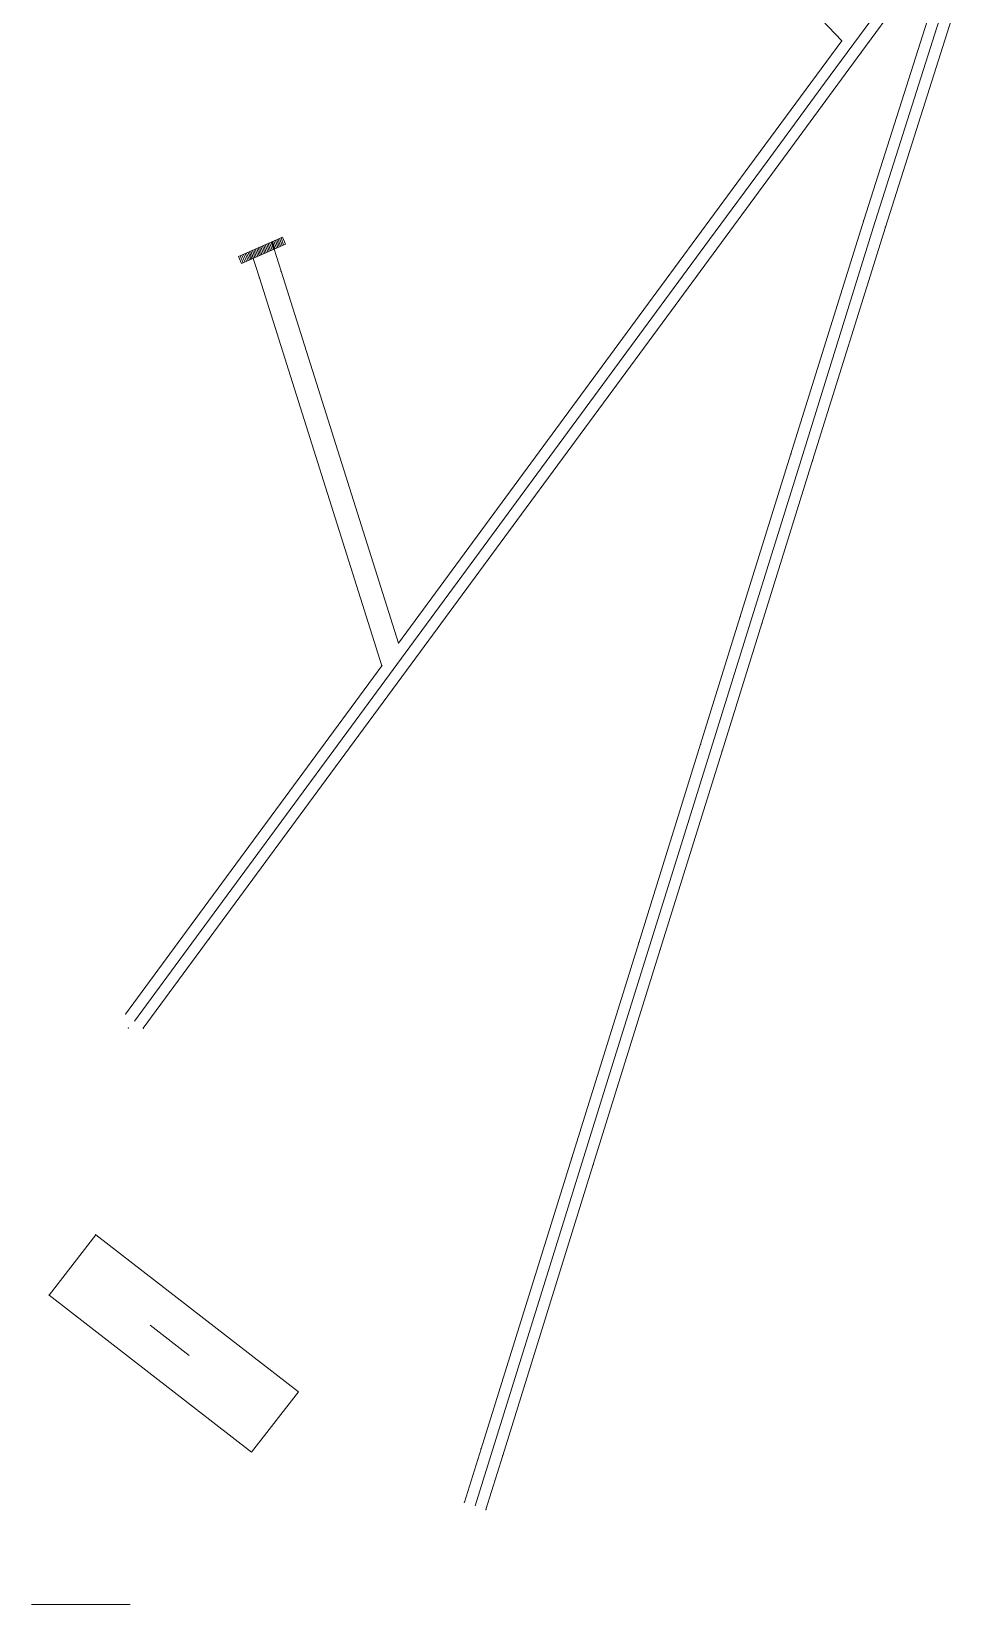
# Model space of a CAD drawing. Header units: metres. Extents: x 452813 to 454404, y 4394134 to 4396509.
# Drawn here: x 453357.7 to 453546, y 4394690.9 to 4395010 of the extents above; entities that cross this region are included whole.
import ezdxf

# ---------------------------------------------------------------- set-up
doc = ezdxf.new("R2010")
doc.units = ezdxf.units.M
for name, color, linetype, lineweight in [('BARAJ', 1, 'Continuous', 0), ('BİNA', 1, 'Continuous', 0), ('GALERI', 240, 'Continuous', 0), ('GEOFENCE', 3, 'Continuous', 0), ('INIT_COORD', 7, 'Continuous', 0), ('NOKTA', 30, 'Continuous', 0)]:
    doc.layers.add(name, color=color, linetype=linetype, lineweight=lineweight)

msp = doc.modelspace()

# ---------------------------------------------------------------- linework, layer by layer
at = {"layer": 'BARAJ'}
for p, q in [((453399.73, 4394964.32, 44.89), (453408.65, 4394968.25, 836.41)), ((453406.53, 4394965.68, 29.73), (453406.04, 4394967.1, 29.73)), ((453406.83, 4394965.81, 29.73), (453406.33, 4394967.23, 29.73)), ((453407.12, 4394965.94, 29.73), (453406.63, 4394967.36, 29.73)), ((453407.41, 4394966.07, 29.73), (453406.92, 4394967.49, 29.73)), ((453407.7, 4394966.2, 29.73), (453407.21, 4394967.62, 29.73)), ((453407.99, 4394966.32, 29.73), (453407.5, 4394967.75, 29.73)), ((453408.28, 4394966.45, 29.73), (453407.79, 4394967.88, 29.73)), ((453408.57, 4394966.58, 29.73), (453408.08, 4394968, 29.73)), ((453408.87, 4394966.71, 29.73), (453408.38, 4394968.13, 29.73)), ((453408.65, 4394968.25, 836.41), (453409.25, 4394966.88, 836.41)), ((453399.73, 4394964.32, 44.89), (453400.34, 4394962.95, 838.02)), ((453400.09, 4394964.46, 838.02), (453400.69, 4394963.08, 838.02)), ((453400.33, 4394962.95, 41.74), (453409.25, 4394966.88, 836.41)), ((453400.42, 4394964.62, 838.02), (453401.02, 4394963.25, 838.02)), ((453400.75, 4394964.76, 838.02), (453401.35, 4394963.39, 838.02)), ((453401.08, 4394964.88, 838.02), (453401.68, 4394963.51, 838.02)), ((453401.38, 4394965.02, 838.02), (453401.99, 4394963.65, 838.02)), ((453401.66, 4394965.17, 838.02), (453402.26, 4394963.8, 838.02)), ((453401.73, 4394965, 29.73), (453401.67, 4394965.18, 29.73)), ((453402.45, 4394963.88, 29.73), (453401.96, 4394965.31, 29.73)), ((453402.74, 4394964.01, 29.73), (453402.25, 4394965.43, 29.73)), ((453403.04, 4394964.14, 29.73), (453402.54, 4394965.56, 29.73)), ((453403.33, 4394964.27, 29.73), (453402.84, 4394965.69, 29.73)), ((453403.62, 4394964.4, 29.73), (453403.13, 4394965.82, 29.73)), ((453403.91, 4394964.53, 29.73), (453403.42, 4394965.95, 29.73)), ((453404.2, 4394964.65, 29.73), (453403.71, 4394966.08, 29.73)), ((453404.49, 4394964.78, 29.73), (453404, 4394966.21, 29.73)), ((453404.78, 4394964.91, 29.73), (453404.29, 4394966.33, 29.73)), ((453405.08, 4394965.04, 29.73), (453404.59, 4394966.46, 29.73)), ((453405.37, 4394965.17, 29.73), (453404.88, 4394966.59, 29.73)), ((453405.66, 4394965.3, 29.73), (453405.17, 4394966.72, 29.73)), ((453405.95, 4394965.42, 29.73), (453405.46, 4394966.85, 29.73)), ((453406.24, 4394965.55, 29.73), (453405.75, 4394966.98, 29.73))]:
    msp.add_line(p, q, dxfattribs=at)
at = {"layer": 'BİNA'}
for p, q in [((453370.78, 4394765.94, 836.02), (453361.29, 4394753.7, 836.02)), ((453370.78, 4394765.94, 836.02), (453411.87, 4394734.07, 836.02)), ((453402.38, 4394721.83, 836.02), (453361.29, 4394753.7, 836.02)), ((453411.87, 4394734.07, 836.02), (453402.38, 4394721.83, 836.02))]:
    msp.add_line(p, q, dxfattribs=at)
at = {"layer": 'GALERI'}
for p, q in [((453525.99, 4395005.65, 789.86), (453543.36, 4395029.26, 785.45)), ((453522.09, 4395008.11, 789.86), (453509.08, 4395021.93, 789.9)), ((453541.65, 4395019.19, 781.18), (453526.56, 4394971.69, 789.17)), ((453530.95, 4394970.31, 789.17), (453546, 4395017.7, 781.18)), ((453503.49, 4394982.84, 795.48), (453522.09, 4395008.11, 789.86)), ((453507.83, 4394980.97, 795.48), (453525.99, 4395005.65, 789.86)), ((453481.98, 4394953.61, 802.18), (453503.49, 4394982.84, 795.48)), ((453486.59, 4394952.11, 802.18), (453507.83, 4394980.97, 795.48)), ((453526.56, 4394971.69, 789.17), (453511.8, 4394924.32, 797.63)), ((453516.19, 4394922.95, 797.63), (453530.95, 4394970.31, 789.17)), ((453406.5, 4394967.3, 818.81), (453408.38, 4394961.34, 819.2)), ((453403.98, 4394959.99, 819.2), (453402.26, 4394965.44, 819.07)), ((453408.38, 4394961.34, 819.2), (453432.19, 4394885.94, 818.94)), ((453428.81, 4394881.35, 819.06), (453403.98, 4394959.99, 819.2)), ((453452.26, 4394913.21, 811.7), (453481.98, 4394953.61, 802.18)), ((453457.13, 4394912.07, 811.7), (453486.59, 4394952.11, 802.18)), ((453511.8, 4394924.32, 797.63), (453501.52, 4394891.3, 803.49)), ((453505.91, 4394889.93, 803.49), (453516.19, 4394922.95, 797.63)), ((453432.19, 4394885.94, 818.94), (453452.26, 4394913.21, 811.7)), ((453435.69, 4394882.94, 818.94), (453457.13, 4394912.07, 811.7)), ((453501.52, 4394891.3, 803.49), (453493.45, 4394865.41, 807.84)), ((453497.84, 4394864.04, 807.84), (453505.91, 4394889.93, 803.49)), ((453412.8, 4394859.58, 824.3), (453428.81, 4394881.35, 819.06)), ((453417.54, 4394858.27, 824.3), (453435.69, 4394882.94, 818.94)), ((453493.45, 4394865.41, 807.84), (453480.91, 4394825.16, 814.87)), ((453485.3, 4394823.79, 814.87), (453497.84, 4394864.04, 807.84)), ((453389.21, 4394827.52, 830.5), (453412.8, 4394859.58, 824.3)), ((453393.79, 4394825.99, 830.5), (453417.54, 4394858.27, 824.3)), ((453376.81, 4394810.68, 834.35), (453389.21, 4394827.52, 830.5)), ((453380.42, 4394807.81, 834.35), (453393.79, 4394825.99, 830.5)), ((453480.91, 4394825.16, 814.87), (453467.32, 4394781.52, 821.82)), ((453471.71, 4394780.15, 821.82), (453485.3, 4394823.79, 814.87)), ((453467.32, 4394781.52, 821.82), (453448.93, 4394722.5, 831.66)), ((453453.32, 4394721.13, 831.66), (453471.71, 4394780.15, 821.82)), ((453448.93, 4394722.5, 831.66), (453445.55, 4394711.66, 832.66)), ((453449.91, 4394710.17, 832.66), (453453.32, 4394721.13, 831.66))]:
    msp.add_line(p, q, dxfattribs=at)
at = {"layer": 'GEOFENCE'}
for p, q in [((453528.5, 4394970.18, 789.32), (453544.33, 4395020.05, 780.91)), ((453518.6, 4394999.5, 791.84), (453530.27, 4395015.35, 788.3)), ((453506.94, 4394983.64, 795.38), (453518.6, 4394999.5, 791.84)), ((453495.27, 4394967.79, 798.93), (453506.94, 4394983.64, 795.38)), ((453483.61, 4394951.93, 802.47), (453495.27, 4394967.79, 798.93)), ((453513.84, 4394923.12, 797.72), (453528.5, 4394970.18, 789.32)), ((453471.94, 4394936.08, 806.01), (453483.61, 4394951.93, 802.47)), ((453460.28, 4394920.22, 809.55), (453471.94, 4394936.08, 806.01)), ((453503.57, 4394890.17, 803.57), (453513.84, 4394923.12, 797.72)), ((453448.61, 4394904.37, 813.1), (453460.28, 4394920.22, 809.55)), ((453436.94, 4394888.52, 816.64), (453448.61, 4394904.37, 813.1)), ((453431.11, 4394880.59, 818.41), (453436.94, 4394888.52, 816.64)), ((453488.9, 4394843.06, 811.61), (453503.57, 4394890.17, 803.57)), ((453425.28, 4394872.66, 820.18), (453431.11, 4394880.59, 818.41)), ((453413.61, 4394856.81, 823.72), (453425.28, 4394872.66, 820.18)), ((453401.95, 4394840.95, 827.27), (453413.61, 4394856.81, 823.72)), ((453475.68, 4394800.63, 818.68), (453488.9, 4394843.06, 811.61)), ((453390.28, 4394825.1, 830.81), (453401.95, 4394840.95, 827.27)), ((453378.62, 4394809.24, 834.35), (453390.28, 4394825.1, 830.81)), ((453460.98, 4394753.47, 826.43), (453475.68, 4394800.63, 818.68)), ((453447.73, 4394710.92, 832.66), (453460.98, 4394753.47, 826.43)), ((453381.84, 4394747.56, 836.02), (453389.74, 4394741.43, 836.02)), ((453377.73, 4394690.92, 832.66), (453357.73, 4394690.92, 832.66))]:
    msp.add_line(p, q, dxfattribs=at)
at = {"layer": 'INIT_COORD'}
msp.add_point((453377.41, 4394807.86, 834.35), dxfattribs=at)
at = {"layer": 'NOKTA'}
for p in [(453522.09, 4395008.11, 789.86), (453525.99, 4395005.65, 789.86), (453503.49, 4394982.84, 795.48), (453507.83, 4394980.97, 795.48), (453526.56, 4394971.69, 789.17), (453530.95, 4394970.31, 789.17), (453408.38, 4394961.34, 819.2), (453403.98, 4394959.99, 819.2), (453481.98, 4394953.61, 802.18), (453486.59, 4394952.11, 802.18), (453511.8, 4394924.32, 797.63), (453516.19, 4394922.95, 797.63), (453452.26, 4394913.21, 811.7), (453457.13, 4394912.07, 811.7), (453501.52, 4394891.3, 803.49), (453505.91, 4394889.93, 803.49), (453432.19, 4394885.94, 818.94), (453428.81, 4394881.35, 819.06), (453435.69, 4394882.94, 818.94), (453493.45, 4394865.41, 807.84), (453497.84, 4394864.04, 807.84), (453412.8, 4394859.58, 824.3), (453417.54, 4394858.27, 824.3), (453389.21, 4394827.52, 830.5), (453393.79, 4394825.99, 830.5), (453480.91, 4394825.16, 814.87), (453485.3, 4394823.79, 814.87), (453376.81, 4394810.68, 834.35), (453380.42, 4394807.81, 834.35), (453467.32, 4394781.52, 821.82), (453471.71, 4394780.15, 821.82), (453370.78, 4394765.94, 836), (453361.29, 4394753.7, 836.02), (453448.93, 4394722.5, 831.66), (453453.32, 4394721.13, 831.66), (453445.55, 4394711.66, 832.66), (453449.91, 4394710.17, 832.66)]:
    msp.add_point(p, dxfattribs=at)

doc.saveas('drawing.dxf')
